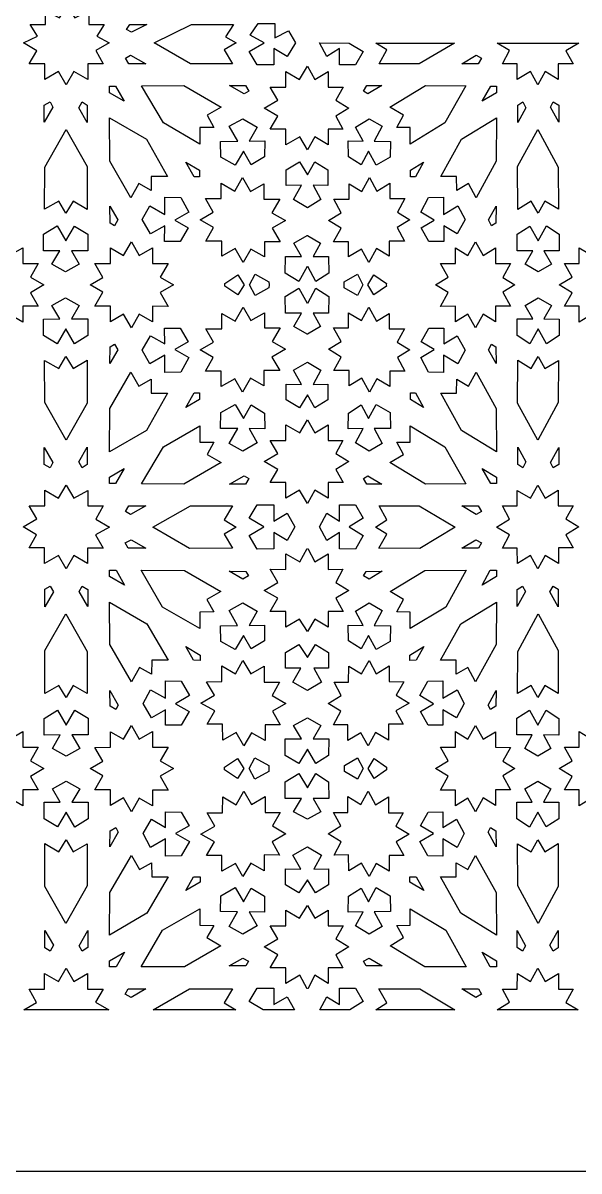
# Model space of a CAD drawing. Extents: x -340 to 340, y -245 to 245.
# Drawn here: x -235.6 to -166.6, y -245.1 to -102.7 of the extents above; entities that cross this region are included whole.
import ezdxf

# ---------------------------------------------------------------- set-up
doc = ezdxf.new("R2010")
doc.units = 0
doc.layers.add('LAYER_1', color=18, linetype='CONTINUOUS')

msp = doc.modelspace()

# ---------------------------------------------------------------- linework, layer by layer
at = {"layer": 'LAYER_1'}
msp.add_lwpolyline([(339.89, 144.89, 0.454904), (239.89, 244.89), (-340.11, 244.89), (-340.11, -245.11), (339.89, -245.11)], format="xyb", close=True, dxfattribs=at)
for points in [[(-229.12, -102.07), (-227.4, -101.2), (-227.4, -102.89), (-225.47, -102.9), (-226.41, -104.32), (-224.85, -105.16), (-226.53, -106.12), (-225.59, -107.75), (-227.52, -107.75), (-227.52, -109.69), (-229.24, -108.7), (-230.18, -110.35), (-231.13, -108.7), (-232.85, -109.7), (-232.86, -107.77), (-234.79, -107.77), (-233.85, -106.14), (-235.47, -105.16), (-233.74, -104.31), (-234.68, -102.87), (-232.75, -102.88), (-232.74, -101.19), (-231.02, -102.06), (-230.07, -100.62)], [(-220.19, -102.88), (-222.08, -103.82), (-222.73, -103.49), (-222.31, -102.87)], [(-210.44, -104.4), (-209.09, -105.16), (-210.58, -106.03), (-209.56, -107.78), (-214.78, -107.77), (-219.29, -105.16), (-214.65, -102.88), (-209.42, -102.87)], [(-204.3, -102.77), (-204.29, -104.53), (-202.63, -103.68), (-201.75, -105.16), (-202.78, -106.86), (-204.44, -105.88), (-204.44, -107.9), (-206.5, -107.9), (-207.51, -106.23), (-205.63, -105.16), (-207.37, -104.22), (-206.36, -102.77)], [(-195.07, -105.18), (-193.34, -106.23), (-194.3, -107.9), (-196.27, -107.9), (-196.27, -105.88), (-197.86, -106.86), (-198.77, -105.16)], [(-182.03, -105.18), (-186.4, -107.77), (-191.38, -107.78), (-190.41, -106.03), (-191.77, -105.18)], [(-168.19, -106.14), (-167.3, -107.77), (-169.14, -107.77), (-169.15, -109.7), (-170.79, -108.7), (-171.7, -110.35), (-172.6, -108.7), (-174.24, -109.69), (-174.24, -107.75), (-176.08, -107.75), (-175.18, -106.12), (-176.73, -105.18), (-166.6, -105.18)], [(-220.32, -107.77), (-222.43, -107.78), (-222.85, -107.07), (-222.2, -106.7)], [(-178.69, -107.07), (-179.1, -107.78), (-181.11, -107.77), (-179.32, -106.7)], [(-199.33, -109.71), (-197.69, -108.71), (-197.69, -110.65), (-195.85, -110.65), (-196.75, -112.28), (-195.14, -113.27), (-196.76, -114.25), (-195.86, -115.88), (-197.71, -115.87), (-197.71, -117.81), (-199.35, -116.81), (-200.26, -118.44), (-201.21, -116.81), (-202.93, -117.81), (-202.93, -115.87), (-204.87, -115.88), (-203.93, -114.25), (-205.63, -113.27), (-203.94, -112.28), (-204.88, -110.65), (-202.95, -110.65), (-202.95, -108.71), (-201.23, -109.71), (-200.26, -108.07)], [(-224.07, -110.52), (-222.98, -112.4), (-224.82, -111.34), (-224.82, -110.52)], [(-210.97, -113.13), (-212.72, -114.13), (-211.88, -115.65), (-213.61, -115.68), (-213.6, -117.71), (-218.13, -115.1), (-220.86, -110.48), (-215.59, -110.47)], [(-207.54, -111.16), (-208.11, -111.48), (-209.92, -110.46), (-207.96, -110.46)], [(-191.04, -110.46), (-192.77, -111.48), (-193.31, -111.16), (-192.91, -110.46)], [(-180.6, -110.48), (-183.21, -115.1), (-187.53, -117.71), (-187.51, -115.68), (-189.17, -115.65), (-188.36, -114.13), (-190.04, -113.13), (-185.63, -110.47)], [(-176.82, -111.34), (-178.57, -112.4), (-177.53, -110.52), (-176.81, -110.52)], [(-231.83, -113.14), (-232.92, -115.01), (-232.91, -112.89), (-232.2, -112.48)], [(-227.58, -112.87), (-227.58, -115.04), (-228.64, -113.21), (-228.23, -112.49)], [(-173.17, -113.21), (-174.18, -115.04), (-174.18, -112.87), (-173.56, -112.49)], [(-169.09, -112.89), (-169.08, -115.01), (-170.12, -113.14), (-169.77, -112.48)], [(-220.25, -117.12), (-217.61, -121.75), (-219.63, -121.73), (-219.66, -123.47), (-221.17, -122.62), (-222.18, -124.37), (-224.78, -119.84), (-224.81, -114.46)], [(-206.48, -115.6), (-207.49, -117.35), (-205.56, -117.33), (-205.58, -119.28), (-207.25, -120.28), (-208.21, -118.6), (-209.21, -120.35), (-211, -119.33), (-211.04, -117.38), (-208.91, -117.36), (-209.97, -115.51), (-208.26, -114.57)], [(-190.99, -115.51), (-192, -117.36), (-189.97, -117.38), (-190.01, -119.33), (-191.72, -120.35), (-192.68, -118.6), (-193.59, -120.28), (-195.18, -119.28), (-195.2, -117.33), (-193.36, -117.35), (-194.32, -115.6), (-192.62, -114.57)], [(-176.86, -119.84), (-179.33, -124.37), (-180.3, -122.62), (-181.74, -123.47), (-181.77, -121.73), (-183.7, -121.75), (-181.17, -117.12), (-176.82, -114.46)], [(-227.58, -120.5), (-227.6, -125.83), (-229.34, -124.8), (-230.24, -126.29), (-231.12, -124.79), (-232.87, -125.81), (-232.85, -120.58), (-230.19, -115.91)], [(-169.15, -120.58), (-169.13, -125.81), (-170.8, -124.79), (-171.65, -126.29), (-172.5, -124.8), (-174.16, -125.83), (-174.19, -120.5), (-171.69, -115.91)], [(-213.66, -120.96), (-213.65, -121.78), (-214.3, -121.77), (-215.36, -119.97)], [(-197.74, -120.9), (-197.72, -122.85), (-199.56, -122.83), (-198.6, -124.58), (-200.26, -125.61), (-202, -124.58), (-200.99, -122.83), (-202.92, -122.85), (-202.9, -120.9), (-201.23, -119.91), (-200.26, -121.53), (-199.34, -119.91)], [(-186.85, -121.77), (-187.48, -121.78), (-187.47, -120.96), (-185.85, -119.97)], [(-207.32, -123.6), (-205.68, -122.65), (-205.68, -124.55), (-203.7, -124.55), (-204.67, -126.23), (-202.99, -127.2), (-204.62, -128.14), (-203.65, -129.84), (-205.61, -129.84), (-205.61, -131.72), (-207.28, -130.75), (-208.25, -132.42), (-209.24, -130.69), (-210.89, -131.64), (-210.88, -129.74), (-212.87, -129.74), (-211.9, -128.06), (-213.57, -127.1), (-211.94, -126.15), (-212.91, -124.45), (-210.96, -124.46), (-210.95, -122.57), (-209.28, -123.54), (-208.31, -121.87)], [(-191.65, -123.54), (-190.05, -122.57), (-190.05, -124.46), (-188.18, -124.45), (-189.11, -126.15), (-187.55, -127.1), (-189.15, -128.06), (-188.23, -129.74), (-190.12, -129.74), (-190.12, -131.64), (-191.69, -130.69), (-192.63, -132.42), (-193.56, -130.75), (-195.15, -131.72), (-195.16, -129.84), (-197.02, -129.84), (-196.09, -128.14), (-197.65, -127.2), (-196.06, -126.23), (-196.98, -124.55), (-195.08, -124.55), (-195.09, -122.65), (-193.52, -123.6), (-192.57, -121.87)], [(-215.99, -124.36), (-214.97, -126.15), (-216.72, -127.15), (-215.05, -128.11), (-216.05, -129.79), (-217.99, -129.8), (-217.97, -127.87), (-219.72, -128.87), (-220.75, -127.09), (-219.81, -125.38), (-217.96, -126.44), (-217.94, -124.31)], [(-183.37, -126.44), (-181.6, -125.38), (-180.71, -127.09), (-181.69, -128.87), (-183.35, -127.87), (-183.34, -129.8), (-185.19, -129.79), (-186.14, -128.11), (-184.55, -127.15), (-186.21, -126.15), (-185.24, -124.36), (-183.38, -124.31)], [(-223.79, -127.13), (-224.19, -127.84), (-224.75, -127.51), (-224.76, -125.42)], [(-176.88, -127.51), (-177.42, -127.84), (-177.8, -127.13), (-176.87, -125.42)], [(-230.25, -129.72), (-229.17, -127.88), (-227.51, -128.9), (-227.52, -130.96), (-229.54, -130.95), (-228.57, -132.62), (-230.27, -133.57), (-231.96, -132.61), (-230.98, -130.95), (-232.99, -130.94), (-232.99, -128.88), (-231.32, -127.87)], [(-169.02, -128.88), (-169.02, -130.94), (-170.94, -130.95), (-170, -132.61), (-171.62, -133.57), (-173.24, -132.62), (-172.31, -130.95), (-174.24, -130.96), (-174.25, -128.9), (-172.67, -127.88), (-171.63, -129.72), (-170.61, -127.87)], [(-198.64, -130), (-199.56, -131.67), (-197.64, -131.67), (-197.63, -133.73), (-199.22, -134.75), (-200.23, -132.9), (-200.26, -132.95), (-200.29, -132.9), (-201.35, -134.75), (-203.01, -133.73), (-203, -131.67), (-200.99, -131.67), (-201.96, -130), (-200.29, -129.05), (-200.26, -129.06), (-200.24, -129.05)], [(-237.26, -131.55), (-235.56, -130.57), (-235.56, -132.53), (-233.68, -132.53), (-234.64, -134.21), (-232.97, -135.18), (-234.64, -136.15), (-233.68, -137.83), (-235.56, -137.83), (-235.56, -139.79), (-237.26, -138.81), (-238.2, -140.44), (-239.16, -138.76), (-240.84, -139.73), (-240.83, -137.74), (-242.73, -137.74), (-241.78, -136.09), (-243.36, -135.18), (-241.78, -134.27), (-242.73, -132.62), (-240.83, -132.62), (-240.84, -130.63), (-239.16, -131.6), (-238.2, -129.92)], [(-221.12, -131.53), (-219.49, -130.58), (-219.48, -132.51), (-217.55, -132.51), (-218.54, -134.23), (-216.89, -135.18), (-218.54, -136.12), (-217.55, -137.85), (-219.48, -137.84), (-219.49, -139.78), (-221.12, -138.83), (-222.1, -140.52), (-223.08, -138.82), (-224.71, -139.76), (-224.7, -137.82), (-226.63, -137.82), (-225.63, -136.1), (-227.2, -135.18), (-225.63, -134.26), (-226.63, -132.54), (-224.7, -132.53), (-224.71, -130.6), (-223.08, -131.53), (-222.1, -129.84)], [(-178.48, -131.53), (-176.92, -130.6), (-176.93, -132.53), (-175.09, -132.54), (-176.04, -134.26), (-174.54, -135.18), (-176.04, -136.1), (-175.09, -137.82), (-176.93, -137.82), (-176.92, -139.76), (-178.48, -138.82), (-179.41, -140.52), (-180.35, -138.83), (-181.91, -139.78), (-181.91, -137.84), (-183.75, -137.85), (-182.81, -136.12), (-184.39, -135.18), (-182.81, -134.23), (-183.75, -132.51), (-181.91, -132.51), (-181.91, -130.58), (-180.35, -131.53), (-179.41, -129.84)], [(-163.13, -131.6), (-161.53, -130.63), (-161.53, -132.62), (-159.72, -132.62), (-160.63, -134.27), (-159.12, -135.18), (-160.63, -136.09), (-159.72, -137.74), (-161.53, -137.74), (-161.53, -139.73), (-163.13, -138.76), (-164.04, -140.44), (-164.94, -138.81), (-166.56, -139.79), (-166.56, -137.83), (-168.36, -137.83), (-167.44, -136.15), (-169.03, -135.18), (-167.44, -134.21), (-168.36, -132.53), (-166.56, -132.53), (-166.56, -130.57), (-164.94, -131.55), (-164.04, -129.92)], [(-205.04, -134.81), (-205.03, -135.18), (-205.04, -135.55), (-206.74, -136.5), (-207.44, -135.18), (-206.74, -133.86)], [(-193.4, -135.18), (-194.07, -136.5), (-195.7, -135.55), (-195.71, -135.18), (-195.7, -134.81), (-194.07, -133.86)], [(-208.11, -135.18), (-208.89, -136.42), (-210.51, -135.34), (-210.51, -135.18), (-210.51, -135.02), (-208.89, -133.94)], [(-190.47, -135.02), (-190.48, -135.18), (-190.47, -135.34), (-192.02, -136.42), (-192.77, -135.18), (-192.02, -133.94)], [(-197.63, -136.63), (-197.64, -138.69), (-199.56, -138.69), (-198.64, -140.35), (-200.24, -141.31), (-200.26, -141.3), (-200.29, -141.31), (-201.96, -140.35), (-200.99, -138.69), (-203, -138.69), (-203.01, -136.63), (-201.35, -135.61), (-200.29, -137.45), (-200.26, -137.41), (-200.23, -137.45), (-199.22, -135.61)], [(-228.57, -137.74), (-229.54, -139.41), (-227.52, -139.4), (-227.51, -141.46), (-229.17, -142.48), (-230.25, -140.64), (-231.32, -142.49), (-232.99, -141.48), (-232.99, -139.42), (-230.98, -139.41), (-231.96, -137.75), (-230.27, -136.79)], [(-207.28, -139.61), (-205.61, -138.64), (-205.61, -140.52), (-203.65, -140.52), (-204.62, -142.22), (-202.99, -143.16), (-204.67, -144.13), (-203.7, -145.8), (-205.68, -145.81), (-205.68, -147.71), (-207.32, -146.76), (-208.31, -148.49), (-209.28, -146.82), (-210.95, -147.79), (-210.96, -145.9), (-212.91, -145.9), (-211.94, -144.2), (-213.57, -143.26), (-211.9, -142.3), (-212.87, -140.62), (-210.88, -140.62), (-210.89, -138.72), (-209.24, -139.67), (-208.25, -137.94)], [(-191.69, -139.67), (-190.12, -138.72), (-190.12, -140.62), (-188.23, -140.62), (-189.15, -142.3), (-187.55, -143.26), (-189.11, -144.2), (-188.18, -145.9), (-190.05, -145.9), (-190.05, -147.79), (-191.65, -146.82), (-192.57, -148.49), (-193.52, -146.76), (-195.09, -147.71), (-195.08, -145.81), (-196.98, -145.8), (-196.06, -144.13), (-197.65, -143.16), (-196.09, -142.22), (-197.02, -140.52), (-195.16, -140.52), (-195.15, -138.64), (-193.56, -139.61), (-192.63, -137.94)], [(-170, -137.75), (-170.94, -139.41), (-169.02, -139.42), (-169.02, -141.48), (-170.61, -142.49), (-171.63, -140.64), (-172.67, -142.48), (-174.25, -141.46), (-174.24, -139.4), (-172.31, -139.41), (-173.24, -137.74), (-171.62, -136.79)], [(-216.05, -140.57), (-215.05, -142.25), (-216.72, -143.21), (-214.97, -144.21), (-215.99, -146), (-217.94, -146.05), (-217.96, -143.92), (-219.81, -144.98), (-220.75, -143.27), (-219.72, -141.49), (-217.97, -142.49), (-217.99, -140.56)], [(-183.35, -142.49), (-181.69, -141.49), (-180.71, -143.27), (-181.6, -144.98), (-183.37, -143.92), (-183.38, -146.05), (-185.24, -146), (-186.21, -144.21), (-184.55, -143.21), (-186.14, -142.25), (-185.19, -140.57), (-183.34, -140.56)], [(-223.79, -143.23), (-224.76, -144.94), (-224.75, -142.85), (-224.19, -142.52)], [(-176.88, -142.85), (-176.87, -144.94), (-177.8, -143.23), (-177.42, -142.52)], [(-229.34, -145.56), (-227.6, -144.53), (-227.58, -149.86), (-230.19, -154.45), (-232.85, -149.78), (-232.87, -144.55), (-231.12, -145.56), (-230.24, -144.07)], [(-198.6, -145.78), (-199.56, -147.53), (-197.72, -147.51), (-197.74, -149.46), (-199.34, -150.45), (-200.26, -148.83), (-201.23, -150.45), (-202.9, -149.46), (-202.92, -147.51), (-200.99, -147.53), (-202, -145.78), (-200.26, -144.75)], [(-170.8, -145.56), (-169.13, -144.55), (-169.15, -149.78), (-171.69, -154.45), (-174.19, -149.86), (-174.16, -144.53), (-172.5, -145.56), (-171.65, -144.07)], [(-221.17, -147.74), (-219.66, -146.89), (-219.63, -148.63), (-217.61, -148.61), (-220.25, -153.24), (-224.81, -155.9), (-224.78, -150.52), (-222.18, -145.99)], [(-176.86, -150.52), (-176.82, -155.9), (-181.17, -153.24), (-183.7, -148.61), (-181.77, -148.63), (-181.74, -146.89), (-180.3, -147.74), (-179.33, -145.99)], [(-213.66, -149.4), (-215.36, -150.39), (-214.3, -148.59), (-213.65, -148.58)], [(-186.85, -148.59), (-185.85, -150.39), (-187.47, -149.4), (-187.48, -148.58)], [(-208.21, -151.76), (-207.25, -150.08), (-205.58, -151.08), (-205.56, -153.02), (-207.49, -153.01), (-206.48, -154.76), (-208.26, -155.79), (-209.97, -154.85), (-208.91, -153), (-211.04, -152.98), (-211, -151.03), (-209.21, -150.01)], [(-190.01, -151.03), (-189.97, -152.98), (-192, -153), (-190.99, -154.85), (-192.62, -155.79), (-194.32, -154.76), (-193.36, -153.01), (-195.2, -153.02), (-195.18, -151.08), (-193.59, -150.08), (-192.68, -151.76), (-191.72, -150.01)], [(-199.35, -153.55), (-197.71, -152.55), (-197.71, -154.49), (-195.86, -154.48), (-196.76, -156.11), (-195.14, -157.09), (-196.75, -158.08), (-195.85, -159.71), (-197.69, -159.71), (-197.69, -161.64), (-199.33, -160.65), (-200.26, -162.29), (-201.23, -160.65), (-202.95, -161.64), (-202.95, -159.71), (-204.88, -159.71), (-203.94, -158.08), (-205.63, -157.09), (-203.93, -156.11), (-204.87, -154.48), (-202.93, -154.49), (-202.93, -152.55), (-201.21, -153.55), (-200.26, -151.92)], [(-213.61, -154.68), (-211.88, -154.71), (-212.72, -156.23), (-210.97, -157.23), (-215.59, -159.89), (-220.86, -159.88), (-218.13, -155.26), (-213.6, -152.65)], [(-183.21, -155.26), (-180.6, -159.88), (-185.63, -159.89), (-190.04, -157.23), (-188.36, -156.23), (-189.17, -154.71), (-187.51, -154.68), (-187.53, -152.65)], [(-231.83, -157.22), (-232.2, -157.88), (-232.91, -157.47), (-232.92, -155.35)], [(-227.58, -157.48), (-228.23, -157.87), (-228.64, -157.15), (-227.58, -155.32)], [(-173.17, -157.15), (-173.56, -157.87), (-174.18, -157.48), (-174.18, -155.32)], [(-169.09, -157.47), (-169.77, -157.88), (-170.12, -157.22), (-169.08, -155.35)], [(-224.07, -159.84), (-224.82, -159.84), (-224.82, -159.02), (-222.98, -157.96)], [(-176.82, -159.02), (-176.81, -159.84), (-177.53, -159.84), (-178.57, -157.96)], [(-207.54, -159.2), (-207.96, -159.9), (-209.92, -159.9), (-208.11, -158.88)], [(-191.04, -159.9), (-192.91, -159.9), (-193.31, -159.2), (-192.77, -158.88)], [(-229.24, -161.66), (-227.52, -160.67), (-227.52, -162.61), (-225.59, -162.61), (-226.53, -164.24), (-224.84, -165.22), (-226.54, -166.2), (-225.6, -167.84), (-227.53, -167.83), (-227.54, -169.76), (-229.26, -168.76), (-230.21, -170.41), (-231.15, -168.76), (-232.87, -169.75), (-232.87, -167.82), (-234.8, -167.81), (-233.86, -166.18), (-235.55, -165.2), (-233.85, -164.22), (-234.79, -162.58), (-232.86, -162.59), (-232.85, -160.66), (-231.13, -161.66), (-230.18, -160.01)], [(-170.79, -161.66), (-169.15, -160.66), (-169.14, -162.59), (-167.3, -162.58), (-168.19, -164.22), (-166.58, -165.2), (-168.19, -166.18), (-167.29, -167.81), (-169.13, -167.82), (-169.13, -169.75), (-170.77, -168.76), (-171.67, -170.41), (-172.58, -168.76), (-174.22, -169.76), (-174.23, -167.83), (-176.07, -167.84), (-175.18, -166.2), (-176.8, -165.22), (-175.18, -164.24), (-176.08, -162.61), (-174.24, -162.61), (-174.24, -160.67), (-172.6, -161.66), (-171.7, -160.01)], [(-220.32, -162.59), (-222.2, -163.66), (-222.85, -163.28), (-222.43, -162.58)], [(-210.58, -164.33), (-209.09, -165.22), (-210.58, -166.12), (-209.56, -167.86), (-214.88, -167.87), (-219.45, -165.24), (-214.78, -162.59), (-209.56, -162.58)], [(-204.44, -162.46), (-204.44, -164.48), (-202.78, -163.5), (-201.82, -165.2), (-202.77, -166.9), (-204.44, -165.92), (-204.43, -167.94), (-206.49, -167.95), (-207.51, -166.28), (-205.67, -165.2), (-207.51, -164.13), (-206.5, -162.46)], [(-193.34, -164.13), (-195.1, -165.2), (-193.34, -166.28), (-194.31, -167.95), (-196.28, -167.94), (-196.27, -165.92), (-197.86, -166.9), (-198.77, -165.2), (-197.86, -163.5), (-196.27, -164.48), (-196.27, -162.46), (-194.3, -162.46)], [(-186.4, -162.59), (-181.94, -165.24), (-186.3, -167.87), (-191.39, -167.86), (-190.41, -166.12), (-191.83, -165.22), (-190.41, -164.33), (-191.38, -162.58)], [(-178.69, -163.28), (-179.32, -163.66), (-181.11, -162.59), (-179.1, -162.58)], [(-220.33, -167.86), (-222.49, -167.85), (-222.87, -167.2), (-222.15, -166.79)], [(-199.35, -169.54), (-197.71, -168.54), (-197.71, -170.47), (-195.86, -170.46), (-196.76, -172.1), (-195.14, -173.08), (-196.75, -174.06), (-195.85, -175.69), (-197.69, -175.7), (-197.69, -177.63), (-199.33, -176.64), (-200.26, -178.19), (-201.23, -176.64), (-202.95, -177.63), (-202.95, -175.7), (-204.88, -175.69), (-203.94, -174.06), (-205.63, -173.08), (-203.93, -172.1), (-204.87, -170.46), (-202.93, -170.47), (-202.93, -168.54), (-201.21, -169.54), (-200.29, -167.88), (-200.26, -167.96), (-200.23, -167.88)], [(-178.68, -167.2), (-179.04, -167.85), (-181.1, -167.86), (-179.36, -166.79)], [(-224, -170.59), (-222.95, -172.42), (-224.82, -171.34), (-224.83, -170.58)], [(-215.52, -170.61), (-210.99, -173.21), (-212.74, -174.22), (-211.89, -175.73), (-213.63, -175.77), (-213.61, -177.79), (-218.23, -175.15), (-220.89, -170.59)], [(-207.89, -170.72), (-207.56, -171.28), (-208.27, -171.68), (-209.97, -170.7)], [(-192.62, -171.68), (-193.29, -171.28), (-192.98, -170.72), (-190.99, -170.7)], [(-183.11, -175.15), (-187.52, -177.79), (-187.5, -175.77), (-189.16, -175.73), (-188.35, -174.22), (-190.02, -173.21), (-185.69, -170.61), (-180.57, -170.59)], [(-176.82, -171.34), (-178.6, -172.42), (-177.6, -170.59), (-176.81, -170.58)], [(-231.77, -173.27), (-232.84, -175.1), (-232.83, -172.93), (-232.18, -172.55)], [(-227.52, -172.97), (-227.52, -175.09), (-228.6, -173.21), (-228.22, -172.55)], [(-173.21, -173.21), (-174.24, -175.09), (-174.24, -172.97), (-173.57, -172.55)], [(-169.17, -172.93), (-169.17, -175.1), (-170.18, -173.27), (-169.79, -172.55)], [(-220.18, -177.24), (-217.55, -181.75), (-219.57, -181.75), (-219.59, -183.49), (-221.11, -182.65), (-222.11, -184.42), (-224.79, -179.81), (-224.82, -174.53)], [(-206.49, -175.67), (-207.49, -177.42), (-205.57, -177.4), (-205.58, -179.35), (-207.25, -180.35), (-208.21, -178.67), (-209.21, -180.42), (-211, -179.41), (-211.05, -177.46), (-208.92, -177.43), (-209.98, -175.58), (-208.28, -174.64)], [(-190.98, -175.58), (-191.99, -177.43), (-189.96, -177.46), (-190.01, -179.41), (-191.72, -180.42), (-192.67, -178.67), (-193.59, -180.35), (-195.18, -179.35), (-195.2, -177.4), (-193.36, -177.42), (-194.31, -175.67), (-192.61, -174.64)], [(-176.84, -179.81), (-179.41, -184.42), (-180.36, -182.65), (-181.81, -183.49), (-181.82, -181.75), (-183.75, -181.75), (-181.24, -177.24), (-176.82, -174.53)], [(-227.58, -180.65), (-227.57, -185.88), (-229.32, -184.86), (-230.21, -186.35), (-231.1, -184.86), (-232.84, -185.89), (-232.85, -180.55), (-230.22, -175.97)], [(-169.15, -180.55), (-169.16, -185.89), (-170.82, -184.86), (-171.68, -186.35), (-172.52, -184.86), (-174.19, -185.88), (-174.18, -180.65), (-171.66, -175.97)], [(-213.58, -181.1), (-213.57, -181.76), (-214.39, -181.75), (-215.37, -180.05)], [(-197.65, -180.78), (-197.64, -182.73), (-199.48, -182.71), (-198.53, -184.46), (-200.26, -185.48), (-202.07, -184.46), (-201.08, -182.71), (-203, -182.73), (-202.99, -180.78), (-201.32, -179.78), (-200.26, -181.39), (-199.25, -179.78)], [(-186.78, -181.75), (-187.56, -181.76), (-187.55, -181.1), (-185.83, -180.05)], [(-207.29, -183.45), (-205.62, -182.48), (-205.62, -184.47), (-203.72, -184.46), (-204.66, -186.11), (-202.94, -187.1), (-204.6, -188.07), (-203.63, -189.74), (-205.51, -189.75), (-205.51, -191.71), (-207.21, -190.74), (-208.14, -192.38), (-209.11, -190.7), (-210.78, -191.68), (-210.79, -189.69), (-212.69, -189.69), (-211.74, -188.04), (-213.47, -187.06), (-211.8, -186.08), (-212.77, -184.41), (-210.89, -184.4), (-210.89, -182.44), (-209.2, -183.42), (-208.26, -181.78)], [(-191.73, -183.42), (-190.11, -182.44), (-190.11, -184.4), (-188.32, -184.41), (-189.25, -186.08), (-187.66, -187.06), (-189.3, -188.04), (-188.4, -189.69), (-190.21, -189.69), (-190.22, -191.68), (-191.81, -190.7), (-192.74, -192.38), (-193.63, -190.74), (-195.25, -191.71), (-195.25, -189.75), (-197.04, -189.74), (-196.11, -188.07), (-197.71, -187.1), (-196.06, -186.11), (-196.96, -184.46), (-195.15, -184.47), (-195.14, -182.48), (-193.55, -183.45), (-192.62, -181.78)], [(-215.92, -184.35), (-214.89, -186.14), (-216.62, -187.15), (-214.94, -188.1), (-215.93, -189.78), (-217.87, -189.81), (-217.87, -187.88), (-219.61, -188.9), (-220.65, -187.12), (-219.72, -185.4), (-217.87, -186.45), (-217.86, -184.32)], [(-183.45, -186.45), (-181.68, -185.4), (-180.8, -187.12), (-181.79, -188.9), (-183.45, -187.88), (-183.45, -189.81), (-185.3, -189.78), (-186.24, -188.1), (-184.64, -187.15), (-186.3, -186.14), (-185.31, -184.35), (-183.46, -184.32)], [(-223.73, -187.3), (-224.05, -187.86), (-224.75, -187.45), (-224.76, -185.49)], [(-176.88, -187.45), (-177.55, -187.86), (-177.86, -187.3), (-176.87, -185.49)], [(-227.46, -188.95), (-227.46, -191.01), (-229.48, -191.01), (-228.5, -192.68), (-230.19, -193.63), (-231.89, -192.68), (-230.92, -191.01), (-232.93, -191.02), (-232.94, -188.96), (-231.28, -187.94), (-230.2, -189.78), (-229.13, -187.94)], [(-171.68, -189.78), (-170.65, -187.94), (-169.07, -188.96), (-169.07, -191.02), (-170.99, -191.01), (-170.07, -192.68), (-171.69, -193.63), (-173.3, -192.68), (-172.37, -191.01), (-174.29, -191.01), (-174.29, -188.95), (-172.71, -187.94)], [(-198.62, -189.83), (-199.55, -191.49), (-197.63, -191.49), (-197.64, -193.56), (-199.23, -194.56), (-200.26, -192.78), (-201.34, -194.56), (-203.01, -193.56), (-203.01, -191.49), (-201, -191.49), (-201.98, -189.83), (-200.26, -188.89)], [(-237.26, -191.56), (-235.56, -190.58), (-235.56, -192.54), (-233.68, -192.54), (-234.64, -194.21), (-232.97, -195.19), (-234.64, -196.16), (-233.68, -197.83), (-235.56, -197.84), (-235.56, -199.8), (-237.26, -198.82), (-238.2, -200.45), (-239.16, -198.77), (-240.84, -199.74), (-240.83, -197.75), (-242.73, -197.75), (-241.78, -196.1), (-243.36, -195.19), (-241.78, -194.27), (-242.73, -192.63), (-240.83, -192.63), (-240.84, -190.64), (-239.16, -191.6), (-238.2, -189.93)], [(-221.12, -191.53), (-219.49, -190.59), (-219.48, -192.52), (-217.55, -192.52), (-218.54, -194.24), (-216.89, -195.19), (-218.54, -196.13), (-217.55, -197.86), (-219.48, -197.85), (-219.49, -199.79), (-221.12, -198.84), (-222.1, -200.53), (-223.08, -198.83), (-224.71, -199.77), (-224.7, -197.83), (-226.63, -197.82), (-225.63, -196.1), (-227.2, -195.19), (-225.63, -194.27), (-226.63, -192.55), (-224.7, -192.54), (-224.71, -190.61), (-223.08, -191.54), (-222.1, -189.84)], [(-178.48, -191.54), (-176.92, -190.61), (-176.93, -192.54), (-175.09, -192.55), (-176.04, -194.27), (-174.54, -195.19), (-176.04, -196.1), (-175.09, -197.82), (-176.93, -197.83), (-176.92, -199.77), (-178.48, -198.83), (-179.41, -200.53), (-180.35, -198.84), (-181.91, -199.79), (-181.91, -197.85), (-183.75, -197.86), (-182.81, -196.13), (-184.39, -195.19), (-182.81, -194.24), (-183.75, -192.52), (-181.91, -192.52), (-181.91, -190.59), (-180.35, -191.53), (-179.41, -189.84)], [(-163.13, -191.6), (-161.53, -190.64), (-161.53, -192.63), (-159.72, -192.63), (-160.63, -194.27), (-159.12, -195.19), (-160.63, -196.1), (-159.72, -197.75), (-161.53, -197.75), (-161.53, -199.74), (-163.13, -198.77), (-164.04, -200.45), (-164.94, -198.82), (-166.56, -199.8), (-166.56, -197.84), (-168.36, -197.83), (-167.44, -196.16), (-169.03, -195.19), (-167.44, -194.21), (-168.36, -192.54), (-166.56, -192.54), (-166.56, -190.58), (-164.94, -191.56), (-164.04, -189.93)], [(-208.14, -195.19), (-208.92, -196.42), (-210.55, -195.35), (-210.54, -195.19), (-210.55, -195.03), (-208.92, -193.95)], [(-205.07, -194.82), (-205.06, -195.19), (-205.07, -195.55), (-206.77, -196.5), (-207.48, -195.19), (-206.77, -193.87)], [(-193.37, -195.19), (-194.05, -196.5), (-195.67, -195.55), (-195.68, -195.19), (-195.67, -194.82), (-194.05, -193.87)], [(-190.44, -195.03), (-190.45, -195.19), (-190.44, -195.35), (-191.99, -196.42), (-192.74, -195.19), (-191.99, -193.95)], [(-197.64, -196.82), (-197.63, -198.88), (-199.55, -198.89), (-198.62, -200.55), (-200.26, -201.48), (-201.98, -200.55), (-201, -198.89), (-203.01, -198.88), (-203.01, -196.82), (-201.34, -195.81), (-200.26, -197.59), (-199.23, -195.81)], [(-228.5, -197.7), (-229.48, -199.36), (-227.46, -199.36), (-227.46, -201.43), (-229.13, -202.44), (-230.2, -200.59), (-231.28, -202.43), (-232.94, -201.42), (-232.93, -199.36), (-230.92, -199.36), (-231.89, -197.69), (-230.19, -196.74)], [(-170.07, -197.69), (-170.99, -199.36), (-169.07, -199.36), (-169.07, -201.42), (-170.65, -202.43), (-171.68, -200.59), (-172.71, -202.44), (-174.29, -201.43), (-174.29, -199.36), (-172.37, -199.36), (-173.3, -197.7), (-171.69, -196.74)], [(-207.21, -199.63), (-205.51, -198.66), (-205.51, -200.62), (-203.63, -200.63), (-204.6, -202.3), (-202.94, -203.27), (-204.66, -204.26), (-203.72, -205.91), (-205.62, -205.9), (-205.62, -207.89), (-207.29, -206.92), (-208.26, -208.59), (-209.2, -206.96), (-210.89, -207.93), (-210.89, -205.97), (-212.77, -205.96), (-211.8, -204.29), (-213.47, -203.32), (-211.74, -202.33), (-212.69, -200.68), (-210.79, -200.69), (-210.78, -198.7), (-209.11, -199.67), (-208.14, -198)], [(-191.81, -199.67), (-190.22, -198.7), (-190.21, -200.69), (-188.4, -200.68), (-189.3, -202.33), (-187.66, -203.32), (-189.25, -204.29), (-188.32, -205.96), (-190.11, -205.97), (-190.11, -207.93), (-191.73, -206.96), (-192.62, -208.59), (-193.55, -206.92), (-195.14, -207.89), (-195.15, -205.9), (-196.96, -205.91), (-196.06, -204.26), (-197.71, -203.27), (-196.11, -202.3), (-197.04, -200.63), (-195.25, -200.62), (-195.25, -198.66), (-193.63, -199.63), (-192.74, -198)], [(-215.93, -200.59), (-214.94, -202.28), (-216.62, -203.22), (-214.89, -204.24), (-215.92, -206.02), (-217.86, -206.06), (-217.87, -203.92), (-219.72, -204.97), (-220.65, -203.25), (-219.61, -201.48), (-217.87, -202.49), (-217.87, -200.56)], [(-183.45, -202.49), (-181.79, -201.48), (-180.8, -203.25), (-181.68, -204.97), (-183.45, -203.92), (-183.46, -206.06), (-185.31, -206.02), (-186.3, -204.24), (-184.64, -203.22), (-186.24, -202.28), (-185.3, -200.59), (-183.45, -200.56)], [(-223.73, -203.08), (-224.76, -204.89), (-224.75, -202.92), (-224.05, -202.51)], [(-176.88, -202.92), (-176.87, -204.89), (-177.86, -203.08), (-177.55, -202.51)], [(-229.32, -205.51), (-227.57, -204.5), (-227.58, -209.73), (-230.22, -214.4), (-232.85, -209.82), (-232.84, -204.49), (-231.1, -205.51), (-230.21, -204.02)], [(-198.53, -205.91), (-199.48, -207.67), (-197.64, -207.64), (-197.65, -209.59), (-199.25, -210.59), (-200.26, -208.99), (-201.32, -210.59), (-202.99, -209.59), (-203, -207.64), (-201.08, -207.67), (-202.07, -205.91), (-200.26, -204.89)], [(-170.82, -205.51), (-169.16, -204.49), (-169.15, -209.82), (-171.66, -214.4), (-174.18, -209.73), (-174.19, -204.5), (-172.52, -205.51), (-171.68, -204.02)], [(-221.11, -207.72), (-219.59, -206.88), (-219.57, -208.62), (-217.55, -208.62), (-220.18, -213.14), (-224.82, -215.85), (-224.79, -210.56), (-222.11, -205.96)], [(-176.84, -210.56), (-176.82, -215.85), (-181.24, -213.14), (-183.75, -208.62), (-181.82, -208.62), (-181.81, -206.88), (-180.36, -207.72), (-179.41, -205.96)], [(-213.58, -209.27), (-215.37, -210.32), (-214.39, -208.62), (-213.57, -208.62)], [(-186.78, -208.62), (-185.83, -210.32), (-187.55, -209.27), (-187.56, -208.62)], [(-208.21, -211.7), (-207.25, -210.03), (-205.58, -211.03), (-205.57, -212.98), (-207.49, -212.96), (-206.49, -214.71), (-208.28, -215.73), (-209.98, -214.79), (-208.92, -212.94), (-211.05, -212.92), (-211, -210.97), (-209.21, -209.95)], [(-190.01, -210.97), (-189.96, -212.92), (-191.99, -212.94), (-190.98, -214.79), (-192.61, -215.73), (-194.31, -214.71), (-193.36, -212.96), (-195.2, -212.98), (-195.18, -211.03), (-193.59, -210.03), (-192.67, -211.7), (-191.72, -209.95)], [(-199.33, -213.73), (-197.69, -212.74), (-197.69, -214.68), (-195.85, -214.68), (-196.75, -216.31), (-195.14, -217.3), (-196.76, -218.27), (-195.86, -219.91), (-197.71, -219.9), (-197.71, -221.84), (-199.35, -220.83), (-200.23, -222.49), (-200.26, -222.41), (-200.29, -222.49), (-201.21, -220.83), (-202.93, -221.84), (-202.93, -219.9), (-204.87, -219.91), (-203.93, -218.27), (-205.63, -217.3), (-203.94, -216.31), (-204.88, -214.68), (-202.95, -214.68), (-202.95, -212.74), (-201.23, -213.73), (-200.26, -212.18)], [(-213.63, -214.6), (-211.89, -214.64), (-212.74, -216.15), (-210.99, -217.17), (-215.52, -219.76), (-220.89, -219.79), (-218.23, -215.22), (-213.61, -212.58)], [(-183.11, -215.22), (-180.57, -219.79), (-185.69, -219.76), (-190.02, -217.17), (-188.35, -216.15), (-189.16, -214.64), (-187.5, -214.6), (-187.52, -212.58)], [(-231.77, -217.11), (-232.18, -217.83), (-232.83, -217.44), (-232.84, -215.28)], [(-227.52, -217.4), (-228.22, -217.82), (-228.6, -217.16), (-227.52, -215.29)], [(-173.21, -217.16), (-173.57, -217.82), (-174.24, -217.4), (-174.24, -215.29)], [(-169.17, -217.44), (-169.79, -217.83), (-170.18, -217.11), (-169.17, -215.28)], [(-224, -219.78), (-224.83, -219.79), (-224.82, -219.03), (-222.95, -217.95)], [(-207.56, -219.09), (-207.89, -219.65), (-209.97, -219.67), (-208.27, -218.69)], [(-190.99, -219.67), (-192.98, -219.65), (-193.29, -219.09), (-192.62, -218.69)], [(-176.82, -219.03), (-176.81, -219.79), (-177.6, -219.78), (-178.6, -217.95)], [(-229.26, -221.61), (-227.54, -220.61), (-227.53, -222.54), (-225.6, -222.54), (-226.54, -224.17), (-224.91, -225.11), (-235.43, -225.11), (-233.86, -224.19), (-234.8, -222.56), (-232.87, -222.56), (-232.87, -220.62), (-231.15, -221.61), (-230.21, -219.96)], [(-170.77, -221.61), (-169.13, -220.62), (-169.13, -222.56), (-167.29, -222.56), (-168.19, -224.19), (-166.69, -225.11), (-176.73, -225.11), (-175.18, -224.17), (-176.07, -222.54), (-174.23, -222.54), (-174.22, -220.61), (-172.58, -221.61), (-171.67, -219.96)], [(-222.15, -223.58), (-222.87, -223.18), (-222.49, -222.52), (-220.33, -222.52)], [(-209.56, -222.51), (-210.58, -224.26), (-209.16, -225.11), (-219.41, -225.11), (-214.88, -222.5)], [(-204.43, -222.43), (-204.44, -224.45), (-202.77, -223.48), (-201.86, -225.11), (-205.77, -225.11), (-207.51, -224.09), (-206.49, -222.43)], [(-193.34, -224.09), (-195, -225.11), (-198.73, -225.11), (-197.86, -223.48), (-196.27, -224.45), (-196.28, -222.43), (-194.31, -222.43)], [(-181.98, -225.11), (-191.76, -225.11), (-190.41, -224.26), (-191.39, -222.51), (-186.3, -222.5)], [(-179.04, -222.52), (-178.68, -223.18), (-179.36, -223.58), (-181.1, -222.52)]]:
    msp.add_lwpolyline(points, close=True, dxfattribs=at)

doc.saveas('drawing.dxf')
